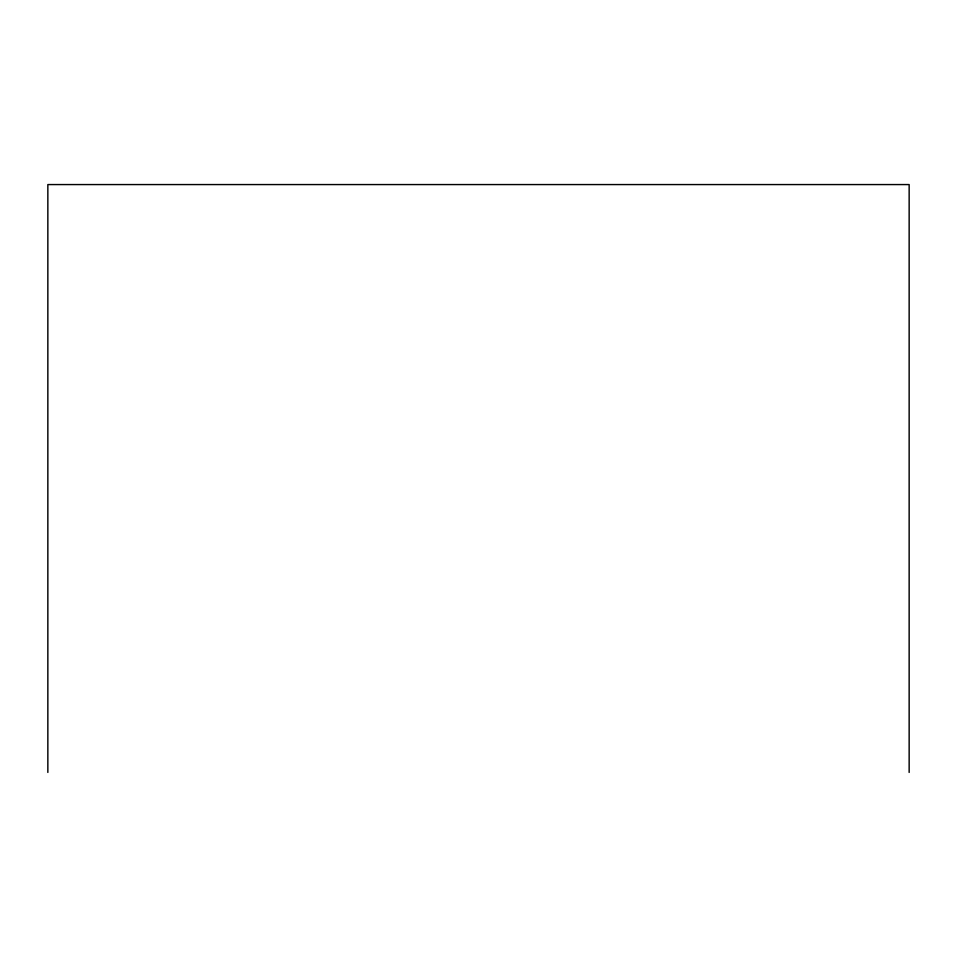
<?xml version="1.0" encoding="UTF-8"?>
<svg xmlns="http://www.w3.org/2000/svg" width="957" height="957" viewBox="0 0 957 957"><rect width="100%" height="100%" fill="white"/><g stroke="black" fill="none" stroke-linecap="round" stroke-linejoin="round"><path stroke-width="1.44" d="M909.15 772.431L909.15 184.569L47.85 184.569L47.85 772.431"/></g></svg>
